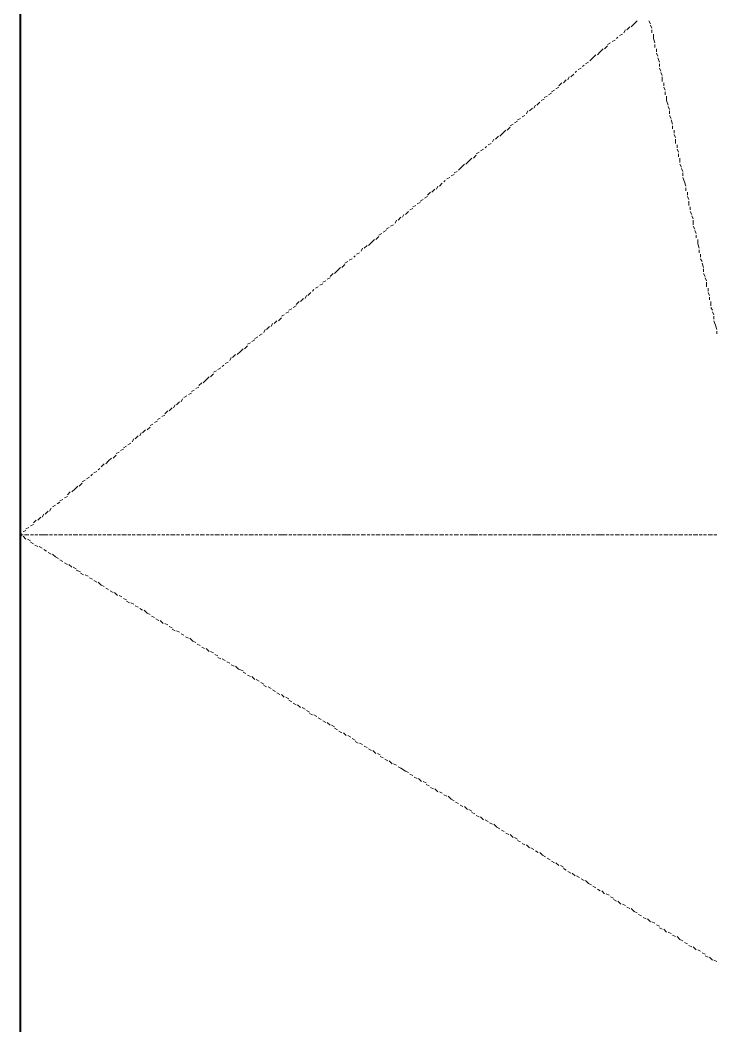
# Model space of a CAD drawing. Extents: x 8 to 21351, y 0 to 420.
# Drawn here: x 15812.59 to 15822.58, y 354.45 to 368.86 of the extents above; entities that cross this region are included whole.
import ezdxf

# ---------------------------------------------------------------- set-up
doc = ezdxf.new("R2010")
doc.units = 0

msp = doc.modelspace()

# ---------------------------------------------------------------- linework, layer by layer
at = {"color": 7, "lineweight": 40}
msp.add_line((15812.587, 397.743), (15812.587, 310.219), dxfattribs=at)
at = {"color": 7, "lineweight": 25}
for p, q in [((15812.587, 381.593), (15812.587, 361.59)), ((15812.587, 360.087), (15812.587, 359.071)), ((15812.587, 356.193), (15812.587, 358.119)), ((15812.587, 357.568), (15812.587, 337.566))]:
    msp.add_line(p, q, dxfattribs=at)
at = {"color": 7, "lineweight": 5}
for p, q in [((15812.587, 368.808), (15812.587, 368.85)), ((15812.587, 368.745), (15812.587, 368.787)), ((15812.587, 368.66), (15812.587, 368.723)), ((15821.266, 368.723), (15821.245, 368.681)), ((15821.329, 368.766), (15821.287, 368.723)), ((15821.393, 368.808), (15821.35, 368.766)), ((15821.435, 368.85), (15821.393, 368.808)), ((15821.626, 368.808), (15821.604, 368.85)), ((15821.647, 368.745), (15821.626, 368.787)), ((15821.647, 368.681), (15821.647, 368.723)), ((15812.587, 368.596), (15812.587, 368.66)), ((15821.16, 368.617), (15821.139, 368.596)), ((15821.223, 368.66), (15821.181, 368.639)), ((15821.668, 368.596), (15821.668, 368.66)), ((15821.689, 368.533), (15821.668, 368.596)), ((15812.587, 368.533), (15812.587, 368.575)), ((15812.587, 368.469), (15812.587, 368.512)), ((15812.587, 368.385), (15812.587, 368.448)), ((15820.948, 368.448), (15820.906, 368.406)), ((15821.012, 368.49), (15820.969, 368.448)), ((15821.054, 368.533), (15821.012, 368.512)), ((15821.118, 368.575), (15821.075, 368.554)), ((15821.689, 368.469), (15821.689, 368.512)), ((15821.71, 368.406), (15821.71, 368.448)), ((15812.587, 368.321), (15812.587, 368.363)), ((15812.587, 368.258), (15812.587, 368.3)), ((15820.8, 368.321), (15820.758, 368.279)), ((15820.842, 368.363), (15820.8, 368.321)), ((15820.906, 368.406), (15820.864, 368.363)), ((15821.731, 368.342), (15821.71, 368.385)), ((15821.753, 368.258), (15821.731, 368.321)), ((15812.587, 368.173), (15812.587, 368.236)), ((15812.587, 368.11), (15812.587, 368.152)), ((15820.631, 368.173), (15820.588, 368.152)), ((15820.673, 368.215), (15820.652, 368.194)), ((15820.737, 368.258), (15820.694, 368.236)), ((15821.753, 368.194), (15821.753, 368.236)), ((15821.774, 368.131), (15821.753, 368.173)), ((15812.587, 368.046), (15812.587, 368.088)), ((15812.587, 367.961), (15812.587, 368.025)), ((15820.419, 368.004), (15820.377, 367.961)), ((15820.461, 368.046), (15820.44, 368.004)), ((15820.525, 368.088), (15820.483, 368.046)), ((15820.567, 368.131), (15820.546, 368.11)), ((15821.795, 368.067), (15821.774, 368.11)), ((15821.795, 367.983), (15821.795, 368.046)), ((15812.587, 367.898), (15812.587, 367.94)), ((15812.587, 367.834), (15812.587, 367.877)), ((15820.313, 367.898), (15820.271, 367.877)), ((15820.356, 367.961), (15820.313, 367.919)), ((15821.816, 367.919), (15821.816, 367.961)), ((15821.837, 367.855), (15821.816, 367.898)), ((15812.587, 367.75), (15812.587, 367.813)), ((15812.587, 367.686), (15812.587, 367.75)), ((15820.102, 367.728), (15820.059, 367.707)), ((15820.144, 367.771), (15820.102, 367.75)), ((15820.207, 367.813), (15820.165, 367.792)), ((15820.25, 367.855), (15820.207, 367.834)), ((15821.837, 367.792), (15821.837, 367.834)), ((15821.858, 367.707), (15821.858, 367.771)), ((15812.587, 367.623), (15812.587, 367.665)), ((15812.587, 367.559), (15812.587, 367.601)), ((15819.932, 367.601), (15819.89, 367.559)), ((15819.975, 367.644), (15819.953, 367.601)), ((15820.038, 367.686), (15819.996, 367.644)), ((15821.88, 367.644), (15821.858, 367.707)), ((15821.901, 367.58), (15821.88, 367.623)), ((15812.587, 367.474), (15812.587, 367.538)), ((15812.587, 367.411), (15812.587, 367.453)), ((15819.763, 367.453), (15819.721, 367.432)), ((15819.826, 367.496), (15819.784, 367.474)), ((15819.869, 367.559), (15819.848, 367.517)), ((15821.901, 367.517), (15821.901, 367.559)), ((15821.922, 367.453), (15821.901, 367.496)), ((15821.943, 367.369), (15821.922, 367.432)), ((15812.587, 367.348), (15812.587, 367.39)), ((15812.587, 367.263), (15812.587, 367.326)), ((15819.551, 367.284), (15819.509, 367.242)), ((15819.615, 367.326), (15819.572, 367.284)), ((15819.657, 367.369), (15819.615, 367.348)), ((15819.721, 367.411), (15819.678, 367.39)), ((15821.943, 367.305), (15821.943, 367.348)), ((15821.964, 367.242), (15821.964, 367.284)), ((15812.587, 367.199), (15812.587, 367.242)), ((15812.587, 367.136), (15812.587, 367.178)), ((15819.382, 367.157), (15819.361, 367.115)), ((15819.445, 367.199), (15819.403, 367.157)), ((15819.509, 367.242), (15819.467, 367.199)), ((15821.985, 367.178), (15821.964, 367.221)), ((15821.985, 367.093), (15821.985, 367.157)), ((15812.587, 367.051), (15812.587, 367.115)), ((15812.587, 366.988), (15812.587, 367.03)), ((15819.234, 367.009), (15819.191, 366.988)), ((15819.276, 367.051), (15819.255, 367.03)), ((15819.34, 367.093), (15819.297, 367.072)), ((15822.007, 367.03), (15822.007, 367.072)), ((15822.028, 366.966), (15822.007, 367.009)), ((15812.587, 366.924), (15812.587, 366.966)), ((15812.587, 366.839), (15812.587, 366.903)), ((15819.064, 366.882), (15819.022, 366.839)), ((15819.128, 366.924), (15819.086, 366.882)), ((15819.17, 366.966), (15819.128, 366.945)), ((15822.028, 366.903), (15822.028, 366.945)), ((15822.049, 366.818), (15822.049, 366.882)), ((15812.587, 366.776), (15812.587, 366.839)), ((15812.587, 366.712), (15812.587, 366.755)), ((15818.916, 366.755), (15818.874, 366.712)), ((15818.959, 366.797), (15818.916, 366.755)), ((15819.022, 366.839), (15818.98, 366.797)), ((15822.07, 366.755), (15822.049, 366.797)), ((15822.091, 366.691), (15822.07, 366.734)), ((15812.587, 366.649), (15812.587, 366.691)), ((15812.587, 366.564), (15812.587, 366.628)), ((15818.683, 366.564), (15818.662, 366.543)), ((15818.747, 366.607), (15818.705, 366.585)), ((15818.81, 366.649), (15818.768, 366.628)), ((15818.853, 366.691), (15818.81, 366.67)), ((15822.091, 366.628), (15822.091, 366.67)), ((15822.112, 366.543), (15822.091, 366.607)), ((15812.587, 366.501), (15812.587, 366.543)), ((15812.587, 366.437), (15812.587, 366.48)), ((15818.535, 366.437), (15818.493, 366.395)), ((15818.578, 366.48), (15818.556, 366.437)), ((15818.641, 366.522), (15818.599, 366.48)), ((15822.134, 366.48), (15822.112, 366.543)), ((15822.134, 366.416), (15822.134, 366.459)), ((15812.587, 366.353), (15812.587, 366.416)), ((15812.587, 366.289), (15812.587, 366.332)), ((15818.366, 366.289), (15818.324, 366.268)), ((15818.429, 366.332), (15818.387, 366.31)), ((15818.472, 366.395), (15818.429, 366.353)), ((15822.155, 366.353), (15822.155, 366.395)), ((15822.176, 366.289), (15822.155, 366.332)), ((15812.587, 366.226), (15812.587, 366.268)), ((15812.587, 366.141), (15812.587, 366.204)), ((15818.218, 366.162), (15818.175, 366.141)), ((15818.26, 366.204), (15818.218, 366.183)), ((15818.324, 366.247), (15818.281, 366.226)), ((15822.176, 366.204), (15822.176, 366.268)), ((15822.197, 366.141), (15822.197, 366.183)), ((15812.587, 366.077), (15812.587, 366.12)), ((15812.587, 366.014), (15812.587, 366.056)), ((15812.587, 365.929), (15812.587, 365.993)), ((15817.985, 365.993), (15817.964, 365.95)), ((15818.048, 366.035), (15818.006, 365.993)), ((15818.091, 366.077), (15818.07, 366.035)), ((15818.154, 366.12), (15818.112, 366.077)), ((15822.218, 366.077), (15822.197, 366.12)), ((15822.239, 366.014), (15822.218, 366.056)), ((15822.239, 365.929), (15822.239, 365.993)), ((15812.587, 365.866), (15812.587, 365.929)), ((15812.587, 365.802), (15812.587, 365.845)), ((15817.837, 365.845), (15817.794, 365.824)), ((15817.879, 365.887), (15817.837, 365.866)), ((15817.943, 365.929), (15817.9, 365.908)), ((15822.261, 365.866), (15822.239, 365.908)), ((15822.282, 365.802), (15822.261, 365.845)), ((15812.587, 365.739), (15812.587, 365.781)), ((15812.587, 365.654), (15812.587, 365.718)), ((15817.667, 365.718), (15817.625, 365.675)), ((15817.731, 365.76), (15817.689, 365.718)), ((15817.773, 365.802), (15817.731, 365.781)), ((15822.282, 365.739), (15822.282, 365.781)), ((15822.303, 365.654), (15822.303, 365.718)), ((15812.587, 365.591), (15812.587, 365.633)), ((15812.587, 365.527), (15812.587, 365.569)), ((15817.498, 365.591), (15817.477, 365.548)), ((15817.562, 365.633), (15817.519, 365.591)), ((15817.625, 365.675), (15817.583, 365.633)), ((15822.324, 365.591), (15822.303, 365.654)), ((15822.324, 365.527), (15822.324, 365.569)), ((15812.587, 365.442), (15812.587, 365.506)), ((15812.587, 365.379), (15812.587, 365.421)), ((15817.35, 365.442), (15817.308, 365.421)), ((15817.392, 365.485), (15817.371, 365.464)), ((15817.456, 365.527), (15817.413, 365.506)), ((15822.345, 365.464), (15822.345, 365.506)), ((15822.366, 365.4), (15822.345, 365.442)), ((15812.587, 365.315), (15812.587, 365.358)), ((15812.587, 365.231), (15812.587, 365.294)), ((15817.138, 365.273), (15817.096, 365.231)), ((15817.181, 365.315), (15817.138, 365.273)), ((15817.244, 365.358), (15817.202, 365.315)), ((15817.286, 365.4), (15817.244, 365.379)), ((15822.388, 365.315), (15822.366, 365.379)), ((15822.388, 365.252), (15822.388, 365.294)), ((15812.587, 365.167), (15812.587, 365.21)), ((15812.587, 365.104), (15812.587, 365.146)), ((15816.969, 365.125), (15816.927, 365.104)), ((15817.032, 365.167), (15816.99, 365.146)), ((15817.075, 365.231), (15817.032, 365.188)), ((15822.409, 365.188), (15822.388, 365.231)), ((15822.43, 365.125), (15822.409, 365.167)), ((15812.587, 365.019), (15812.587, 365.083)), ((15812.587, 364.956), (15812.587, 365.019)), ((15816.8, 364.998), (15816.778, 364.977)), ((15816.863, 365.04), (15816.821, 365.019)), ((15816.927, 365.083), (15816.884, 365.062)), ((15822.43, 365.04), (15822.43, 365.104)), ((15822.451, 364.977), (15822.451, 365.019)), ((15812.587, 364.892), (15812.587, 364.935)), ((15812.587, 364.829), (15812.587, 364.871)), ((15816.651, 364.871), (15816.609, 364.829)), ((15816.694, 364.913), (15816.673, 364.871)), ((15816.757, 364.956), (15816.715, 364.913)), ((15822.472, 364.913), (15822.451, 364.956)), ((15822.472, 364.85), (15822.472, 364.892)), ((15812.587, 364.744), (15812.587, 364.807)), ((15812.587, 364.68), (15812.587, 364.723)), ((15816.482, 364.723), (15816.44, 364.702)), ((15816.546, 364.765), (15816.503, 364.744)), ((15816.588, 364.829), (15816.546, 364.786)), ((15822.493, 364.765), (15822.493, 364.829)), ((15822.515, 364.702), (15822.493, 364.744)), ((15812.587, 364.617), (15812.587, 364.659)), ((15812.587, 364.532), (15812.587, 364.596)), ((15816.27, 364.553), (15816.228, 364.511)), ((15816.334, 364.596), (15816.292, 364.553)), ((15816.376, 364.638), (15816.334, 364.617)), ((15816.44, 364.68), (15816.397, 364.659)), ((15822.536, 364.638), (15822.515, 364.68)), ((15822.536, 364.575), (15822.536, 364.617)), ((15822.557, 364.49), (15822.536, 364.553)), ((15812.587, 364.469), (15812.587, 364.511)), ((15812.587, 364.405), (15812.587, 364.448)), ((15816.101, 364.426), (15816.08, 364.384)), ((15816.165, 364.469), (15816.122, 364.426)), ((15816.207, 364.511), (15816.186, 364.469)), ((15822.578, 364.426), (15822.557, 364.49)), ((15822.578, 364.363), (15822.578, 364.405)), ((15812.587, 364.321), (15812.587, 364.384)), ((15812.587, 364.257), (15812.587, 364.299)), ((15815.953, 364.278), (15815.911, 364.257)), ((15815.995, 364.321), (15815.953, 364.299)), ((15816.059, 364.363), (15816.016, 364.342)), ((15812.587, 364.194), (15812.587, 364.236)), ((15812.587, 364.109), (15812.587, 364.173)), ((15815.784, 364.151), (15815.741, 364.109)), ((15815.847, 364.194), (15815.805, 364.151)), ((15815.889, 364.236), (15815.847, 364.215)), ((15812.587, 364.046), (15812.587, 364.109)), ((15812.587, 363.982), (15812.587, 364.024)), ((15815.614, 364.024), (15815.593, 363.982)), ((15815.678, 364.067), (15815.635, 364.024)), ((15815.741, 364.109), (15815.699, 364.067)), ((15812.587, 363.918), (15812.587, 363.961)), ((15812.587, 363.834), (15812.587, 363.897)), ((15815.403, 363.834), (15815.36, 363.813)), ((15815.466, 363.876), (15815.424, 363.855)), ((15815.508, 363.918), (15815.487, 363.897)), ((15815.572, 363.961), (15815.53, 363.94)), ((15812.587, 363.77), (15812.587, 363.813)), ((15812.587, 363.707), (15812.587, 363.749)), ((15812.587, 363.622), (15812.587, 363.686)), ((15815.254, 363.707), (15815.212, 363.664)), ((15815.297, 363.749), (15815.254, 363.707)), ((15815.36, 363.791), (15815.318, 363.749)), ((15812.587, 363.559), (15812.587, 363.601)), ((15812.587, 363.495), (15812.587, 363.538)), ((15815.085, 363.559), (15815.043, 363.538)), ((15815.149, 363.601), (15815.106, 363.58)), ((15815.191, 363.664), (15815.149, 363.622)), ((15812.587, 363.41), (15812.587, 363.474)), ((15814.916, 363.432), (15814.895, 363.389)), ((15814.979, 363.474), (15814.937, 363.453)), ((15815.043, 363.516), (15815, 363.495)), ((15812.587, 363.347), (15812.587, 363.389)), ((15812.587, 363.283), (15812.587, 363.326)), ((15812.587, 363.199), (15812.587, 363.262)), ((15814.704, 363.262), (15814.662, 363.22)), ((15814.768, 363.305), (15814.725, 363.262)), ((15814.81, 363.347), (15814.789, 363.305)), ((15814.873, 363.389), (15814.831, 363.347)), ((15812.587, 363.135), (15812.587, 363.199)), ((15812.587, 363.072), (15812.587, 363.114)), ((15814.556, 363.114), (15814.514, 363.093)), ((15814.598, 363.156), (15814.556, 363.135)), ((15814.662, 363.199), (15814.619, 363.178)), ((15812.587, 363.008), (15812.587, 363.051)), ((15812.587, 362.924), (15812.587, 362.987)), ((15814.387, 362.987), (15814.344, 362.945)), ((15814.45, 363.029), (15814.408, 362.987)), ((15814.492, 363.072), (15814.45, 363.051)), ((15812.587, 362.86), (15812.587, 362.902)), ((15812.587, 362.797), (15812.587, 362.839)), ((15814.217, 362.86), (15814.196, 362.818)), ((15814.281, 362.902), (15814.238, 362.86)), ((15814.323, 362.945), (15814.302, 362.902)), ((15812.587, 362.712), (15812.587, 362.776)), ((15812.587, 362.649), (15812.587, 362.691)), ((15814.006, 362.67), (15813.963, 362.649)), ((15814.069, 362.712), (15814.027, 362.691)), ((15814.111, 362.754), (15814.069, 362.733)), ((15814.175, 362.797), (15814.133, 362.776)), ((15812.587, 362.585), (15812.587, 362.627)), ((15812.587, 362.5), (15812.587, 362.564)), ((15813.857, 362.543), (15813.815, 362.5)), ((15813.9, 362.585), (15813.857, 362.543)), ((15813.963, 362.627), (15813.921, 362.585)), ((15812.587, 362.437), (15812.587, 362.479)), ((15812.587, 362.373), (15812.587, 362.416)), ((15813.688, 362.394), (15813.646, 362.373)), ((15813.73, 362.437), (15813.709, 362.416)), ((15813.794, 362.5), (15813.752, 362.458)), ((15812.587, 362.289), (15812.587, 362.352)), ((15812.587, 362.225), (15812.587, 362.289)), ((15813.519, 362.267), (15813.476, 362.246)), ((15813.582, 362.31), (15813.54, 362.289)), ((15813.625, 362.352), (15813.603, 362.331)), ((15812.587, 362.162), (15812.587, 362.204)), ((15812.587, 362.098), (15812.587, 362.14)), ((15813.307, 362.098), (15813.265, 362.056)), ((15813.371, 362.14), (15813.328, 362.098)), ((15813.413, 362.183), (15813.371, 362.14)), ((15813.476, 362.225), (15813.434, 362.183)), ((15812.587, 362.014), (15812.587, 362.077)), ((15812.587, 361.95), (15812.587, 361.992)), ((15813.159, 361.95), (15813.117, 361.929)), ((15813.201, 361.992), (15813.159, 361.971)), ((15813.265, 362.035), (15813.222, 362.014)), ((15812.587, 361.887), (15812.587, 361.929)), ((15812.587, 361.802), (15812.587, 361.865)), ((15812.99, 361.823), (15812.947, 361.781)), ((15813.032, 361.865), (15813.011, 361.823)), ((15813.095, 361.908), (15813.053, 361.887)), ((15812.587, 361.738), (15812.587, 361.781)), ((15812.587, 361.675), (15812.587, 361.717)), ((15812.82, 361.696), (15812.778, 361.654)), ((15812.884, 361.738), (15812.841, 361.696)), ((15812.926, 361.781), (15812.905, 361.738)), ((15812.587, 361.59), (15812.587, 361.654)), ((15812.587, 361.527), (15812.587, 361.569)), ((15812.672, 361.548), (15812.63, 361.527)), ((15812.714, 361.59), (15812.672, 361.569)), ((15812.778, 361.632), (15812.736, 361.611)), ((15812.609, 361.505), (15812.587, 361.484)), ((15812.587, 361.463), (15812.587, 361.505)), ((15812.587, 361.484), (15812.63, 361.484)), ((15812.587, 361.484), (15812.609, 361.463)), ((15812.587, 361.378), (15812.587, 361.442)), ((15812.587, 361.315), (15812.587, 361.378)), ((15812.63, 361.463), (15812.672, 361.421)), ((15812.651, 361.484), (15812.714, 361.484)), ((15812.693, 361.421), (15812.736, 361.4)), ((15812.736, 361.484), (15812.778, 361.484)), ((15812.736, 361.378), (15812.778, 361.357)), ((15812.799, 361.484), (15812.841, 361.484)), ((15812.863, 361.484), (15812.926, 361.484)), ((15812.926, 361.484), (15812.99, 361.484)), ((15813.011, 361.484), (15813.053, 361.484)), ((15813.074, 361.484), (15813.117, 361.484)), ((15813.138, 361.484), (15813.201, 361.484)), ((15813.222, 361.484), (15813.265, 361.484)), ((15813.286, 361.484), (15813.328, 361.484)), ((15813.349, 361.484), (15813.413, 361.484)), ((15813.434, 361.484), (15813.476, 361.484)), ((15813.498, 361.484), (15813.54, 361.484)), ((15813.561, 361.484), (15813.625, 361.484)), ((15813.646, 361.484), (15813.688, 361.484)), ((15813.709, 361.484), (15813.752, 361.484)), ((15813.773, 361.484), (15813.815, 361.484)), ((15813.836, 361.484), (15813.9, 361.484)), ((15813.921, 361.484), (15813.963, 361.484)), ((15813.984, 361.484), (15814.027, 361.484)), ((15814.048, 361.484), (15814.111, 361.484)), ((15814.133, 361.484), (15814.175, 361.484)), ((15814.196, 361.484), (15814.238, 361.484)), ((15814.26, 361.484), (15814.323, 361.484)), ((15814.344, 361.484), (15814.387, 361.484)), ((15814.408, 361.484), (15814.45, 361.484)), ((15814.471, 361.484), (15814.535, 361.484)), ((15814.556, 361.484), (15814.598, 361.484)), ((15814.619, 361.484), (15814.662, 361.484)), ((15814.683, 361.484), (15814.725, 361.484)), ((15814.746, 361.484), (15814.81, 361.484)), ((15814.831, 361.484), (15814.873, 361.484)), ((15814.895, 361.484), (15814.937, 361.484)), ((15814.958, 361.484), (15815.022, 361.484)), ((15815.043, 361.484), (15815.085, 361.484)), ((15815.106, 361.484), (15815.149, 361.484)), ((15815.17, 361.484), (15815.233, 361.484)), ((15815.254, 361.484), (15815.297, 361.484)), ((15815.318, 361.484), (15815.36, 361.484)), ((15815.381, 361.484), (15815.445, 361.484)), ((15815.466, 361.484), (15815.508, 361.484)), ((15815.53, 361.484), (15815.572, 361.484)), ((15815.593, 361.484), (15815.635, 361.484)), ((15815.657, 361.484), (15815.72, 361.484)), ((15815.741, 361.484), (15815.784, 361.484)), ((15815.805, 361.484), (15815.847, 361.484)), ((15815.868, 361.484), (15815.932, 361.484)), ((15815.953, 361.484), (15815.995, 361.484)), ((15816.016, 361.484), (15816.059, 361.484)), ((15816.08, 361.484), (15816.143, 361.484)), ((15816.165, 361.484), (15816.207, 361.484)), ((15816.228, 361.484), (15816.27, 361.484)), ((15816.292, 361.484), (15816.355, 361.484)), ((15816.355, 361.484), (15816.419, 361.484)), ((15816.44, 361.484), (15816.482, 361.484)), ((15816.503, 361.484), (15816.546, 361.484)), ((15816.567, 361.484), (15816.63, 361.484)), ((15816.651, 361.484), (15816.694, 361.484)), ((15816.715, 361.484), (15816.757, 361.484)), ((15816.778, 361.484), (15816.842, 361.484)), ((15816.863, 361.484), (15816.905, 361.484)), ((15816.927, 361.484), (15816.969, 361.484)), ((15816.99, 361.484), (15817.054, 361.484)), ((15817.075, 361.484), (15817.117, 361.484)), ((15817.138, 361.484), (15817.181, 361.484)), ((15817.202, 361.484), (15817.265, 361.484)), ((15817.265, 361.484), (15817.329, 361.484)), ((15817.35, 361.484), (15817.392, 361.484)), ((15817.413, 361.484), (15817.456, 361.484)), ((15817.477, 361.484), (15817.54, 361.484)), ((15817.562, 361.484), (15817.604, 361.484)), ((15817.625, 361.484), (15817.667, 361.484)), ((15817.689, 361.484), (15817.752, 361.484)), ((15817.773, 361.484), (15817.816, 361.484)), ((15817.837, 361.484), (15817.879, 361.484)), ((15817.9, 361.484), (15817.964, 361.484)), ((15817.985, 361.484), (15818.027, 361.484)), ((15818.048, 361.484), (15818.091, 361.484)), ((15818.112, 361.484), (15818.175, 361.484)), ((15818.175, 361.484), (15818.239, 361.484)), ((15818.26, 361.484), (15818.302, 361.484)), ((15818.324, 361.484), (15818.366, 361.484)), ((15818.387, 361.484), (15818.451, 361.484)), ((15818.472, 361.484), (15818.514, 361.484)), ((15818.535, 361.484), (15818.578, 361.484)), ((15818.599, 361.484), (15818.662, 361.484)), ((15818.683, 361.484), (15818.726, 361.484)), ((15818.747, 361.484), (15818.789, 361.484)), ((15818.81, 361.484), (15818.874, 361.484)), ((15818.895, 361.484), (15818.937, 361.484)), ((15818.959, 361.484), (15819.001, 361.484)), ((15819.022, 361.484), (15819.086, 361.484)), ((15819.086, 361.484), (15819.149, 361.484)), ((15819.17, 361.484), (15819.213, 361.484)), ((15819.234, 361.484), (15819.276, 361.484)), ((15819.297, 361.484), (15819.361, 361.484)), ((15819.382, 361.484), (15819.424, 361.484)), ((15819.445, 361.484), (15819.488, 361.484)), ((15819.509, 361.484), (15819.572, 361.484)), ((15819.594, 361.484), (15819.636, 361.484)), ((15819.657, 361.484), (15819.699, 361.484)), ((15819.721, 361.484), (15819.784, 361.484)), ((15819.805, 361.484), (15819.848, 361.484)), ((15819.869, 361.484), (15819.911, 361.484)), ((15819.932, 361.484), (15819.996, 361.484)), ((15819.996, 361.484), (15820.059, 361.484)), ((15820.08, 361.484), (15820.123, 361.484)), ((15820.144, 361.484), (15820.186, 361.484)), ((15820.207, 361.484), (15820.271, 361.484)), ((15820.292, 361.484), (15820.334, 361.484)), ((15820.356, 361.484), (15820.398, 361.484)), ((15820.419, 361.484), (15820.483, 361.484)), ((15820.504, 361.484), (15820.546, 361.484)), ((15820.567, 361.484), (15820.61, 361.484)), ((15820.631, 361.484), (15820.694, 361.484)), ((15820.715, 361.484), (15820.758, 361.484)), ((15820.779, 361.484), (15820.821, 361.484)), ((15820.842, 361.484), (15820.906, 361.484)), ((15820.906, 361.484), (15820.969, 361.484)), ((15820.991, 361.484), (15821.033, 361.484)), ((15821.054, 361.484), (15821.096, 361.484)), ((15821.118, 361.484), (15821.181, 361.484)), ((15821.202, 361.484), (15821.245, 361.484)), ((15821.266, 361.484), (15821.308, 361.484)), ((15821.329, 361.484), (15821.393, 361.484)), ((15821.414, 361.484), (15821.456, 361.484)), ((15821.477, 361.484), (15821.52, 361.484)), ((15821.541, 361.484), (15821.604, 361.484)), ((15821.626, 361.484), (15821.668, 361.484)), ((15821.689, 361.484), (15821.731, 361.484)), ((15821.753, 361.484), (15821.795, 361.484)), ((15821.816, 361.484), (15821.88, 361.484)), ((15821.901, 361.484), (15821.943, 361.484)), ((15821.964, 361.484), (15822.007, 361.484)), ((15822.028, 361.484), (15822.091, 361.484)), ((15822.112, 361.484), (15822.155, 361.484)), ((15822.176, 361.484), (15822.218, 361.484)), ((15822.239, 361.484), (15822.303, 361.484)), ((15822.324, 361.484), (15822.366, 361.484)), ((15822.388, 361.484), (15822.43, 361.484)), ((15822.451, 361.484), (15822.515, 361.484)), ((15822.536, 361.484), (15822.578, 361.484)), ((15812.587, 361.252), (15812.587, 361.294)), ((15812.587, 361.188), (15812.587, 361.23)), ((15812.799, 361.336), (15812.841, 361.315)), ((15812.863, 361.315), (15812.905, 361.294)), ((15812.926, 361.273), (15812.968, 361.252)), ((15812.99, 361.23), (15813.032, 361.209)), ((15812.587, 361.103), (15812.587, 361.167)), ((15813.053, 361.209), (15813.095, 361.167)), ((15813.095, 361.167), (15813.138, 361.146)), ((15813.159, 361.125), (15813.201, 361.103)), ((15812.587, 361.04), (15812.587, 361.082)), ((15812.587, 360.976), (15812.587, 361.019)), ((15812.587, 360.892), (15812.587, 360.955)), ((15813.222, 361.082), (15813.265, 361.061)), ((15813.286, 361.061), (15813.328, 361.019)), ((15813.349, 361.019), (15813.392, 360.997)), ((15813.392, 360.976), (15813.455, 360.955)), ((15812.587, 360.828), (15812.587, 360.87)), ((15812.587, 360.765), (15812.587, 360.807)), ((15813.455, 360.934), (15813.498, 360.913)), ((15813.519, 360.913), (15813.561, 360.892)), ((15813.582, 360.87), (15813.625, 360.849)), ((15813.646, 360.828), (15813.688, 360.807)), ((15813.709, 360.807), (15813.752, 360.765)), ((15812.587, 360.68), (15812.587, 360.743)), ((15812.587, 360.616), (15812.587, 360.659)), ((15813.752, 360.765), (15813.794, 360.743)), ((15813.815, 360.722), (15813.857, 360.701)), ((15813.879, 360.68), (15813.921, 360.659)), ((15813.942, 360.659), (15813.984, 360.616)), ((15812.587, 360.553), (15812.587, 360.595)), ((15812.587, 360.468), (15812.587, 360.532)), ((15814.006, 360.616), (15814.048, 360.595)), ((15814.069, 360.574), (15814.111, 360.553)), ((15814.111, 360.532), (15814.154, 360.511)), ((15814.175, 360.511), (15814.217, 360.49)), ((15812.587, 360.405), (15812.587, 360.468)), ((15812.587, 360.341), (15812.587, 360.384)), ((15814.238, 360.468), (15814.281, 360.447)), ((15814.302, 360.426), (15814.344, 360.405)), ((15814.365, 360.405), (15814.408, 360.363)), ((15812.587, 360.278), (15812.587, 360.32)), ((15812.587, 360.193), (15812.587, 360.257)), ((15814.408, 360.363), (15814.45, 360.341)), ((15814.471, 360.32), (15814.514, 360.299)), ((15814.535, 360.278), (15814.577, 360.257)), ((15814.598, 360.257), (15814.641, 360.214)), ((15812.587, 360.13), (15812.587, 360.172)), ((15812.587, 360.066), (15812.587, 360.108)), ((15814.662, 360.214), (15814.704, 360.193)), ((15814.725, 360.172), (15814.768, 360.151)), ((15814.768, 360.13), (15814.81, 360.108)), ((15814.831, 360.108), (15814.873, 360.087)), ((15812.587, 359.981), (15812.587, 360.045)), ((15812.587, 359.918), (15812.587, 359.96)), ((15814.895, 360.066), (15814.937, 360.045)), ((15814.958, 360.024), (15815, 360.003)), ((15815.022, 360.003), (15815.064, 359.96)), ((15815.064, 359.96), (15815.106, 359.939)), ((15812.587, 359.854), (15812.587, 359.897)), ((15812.587, 359.77), (15812.587, 359.833)), ((15815.127, 359.918), (15815.17, 359.897)), ((15815.191, 359.876), (15815.233, 359.854)), ((15815.254, 359.854), (15815.297, 359.812)), ((15815.318, 359.812), (15815.36, 359.791)), ((15812.587, 359.706), (15812.587, 359.749)), ((15812.587, 359.643), (15812.587, 359.685)), ((15815.381, 359.77), (15815.424, 359.749)), ((15815.424, 359.728), (15815.466, 359.706)), ((15815.487, 359.706), (15815.53, 359.685)), ((15815.551, 359.664), (15815.593, 359.643)), ((15812.587, 359.558), (15812.587, 359.622)), ((15812.587, 359.495), (15812.587, 359.558)), ((15815.614, 359.622), (15815.657, 359.601)), ((15815.678, 359.601), (15815.72, 359.558)), ((15815.72, 359.558), (15815.784, 359.537)), ((15815.784, 359.516), (15815.826, 359.495)), ((15812.587, 359.431), (15812.587, 359.474)), ((15812.587, 359.368), (15812.587, 359.41)), ((15815.847, 359.474), (15815.889, 359.452)), ((15815.911, 359.452), (15815.953, 359.41)), ((15815.974, 359.41), (15816.016, 359.389)), ((15816.038, 359.368), (15816.08, 359.346)), ((15812.587, 359.283), (15812.587, 359.346)), ((15812.587, 359.219), (15812.587, 359.262)), ((15816.08, 359.325), (15816.122, 359.304)), ((15816.143, 359.304), (15816.186, 359.283)), ((15816.207, 359.262), (15816.249, 359.241)), ((15816.27, 359.219), (15816.313, 359.198)), ((15812.587, 359.156), (15812.587, 359.198)), ((15812.587, 359.071), (15812.587, 359.135)), ((15816.334, 359.198), (15816.376, 359.156)), ((15816.397, 359.156), (15816.44, 359.135)), ((15816.44, 359.114), (15816.482, 359.092)), ((15816.503, 359.071), (15816.546, 359.05)), ((15812.587, 359.008), (15812.587, 359.05)), ((15812.587, 358.944), (15812.587, 358.987)), ((15812.587, 358.86), (15812.587, 358.923)), ((15816.567, 359.05), (15816.609, 359.008)), ((15816.63, 359.008), (15816.673, 358.987)), ((15816.694, 358.966), (15816.736, 358.944)), ((15816.736, 358.923), (15816.778, 358.902)), ((15812.587, 358.796), (15812.587, 358.839)), ((15816.8, 358.902), (15816.842, 358.881)), ((15816.863, 358.86), (15816.905, 358.839)), ((15816.927, 358.817), (15816.969, 358.796)), ((15816.99, 358.796), (15817.032, 358.754)), ((15812.587, 358.733), (15812.587, 358.775)), ((15812.587, 358.648), (15812.587, 358.711)), ((15812.587, 358.584), (15812.587, 358.648)), ((15817.054, 358.754), (15817.096, 358.733)), ((15817.096, 358.711), (15817.138, 358.69)), ((15817.159, 358.669), (15817.202, 358.648)), ((15817.223, 358.648), (15817.265, 358.606)), ((15812.587, 358.521), (15812.587, 358.563)), ((15812.587, 358.457), (15812.587, 358.5)), ((15817.286, 358.606), (15817.329, 358.584)), ((15817.35, 358.563), (15817.392, 358.542)), ((15817.392, 358.521), (15817.435, 358.5)), ((15817.456, 358.5), (15817.498, 358.479)), ((15812.587, 358.373), (15812.587, 358.436)), ((15812.587, 358.309), (15812.587, 358.352)), ((15817.519, 358.457), (15817.562, 358.436)), ((15817.583, 358.415), (15817.625, 358.394)), ((15817.646, 358.394), (15817.689, 358.352)), ((15817.71, 358.352), (15817.752, 358.33)), ((15812.587, 358.246), (15812.587, 358.288)), ((15812.587, 358.161), (15812.587, 358.225)), ((15817.752, 358.309), (15817.794, 358.288)), ((15817.816, 358.267), (15817.858, 358.246)), ((15817.879, 358.246), (15817.921, 358.204)), ((15817.943, 358.204), (15817.985, 358.182)), ((15812.587, 358.098), (15812.587, 358.14)), ((15812.587, 358.034), (15812.587, 358.077)), ((15818.006, 358.161), (15818.048, 358.14)), ((15818.048, 358.14), (15818.112, 358.098)), ((15818.112, 358.098), (15818.154, 358.077)), ((15812.587, 357.949), (15812.587, 358.013)), ((15812.587, 357.886), (15812.587, 357.928)), ((15818.175, 358.055), (15818.218, 358.034)), ((15818.239, 358.013), (15818.281, 357.992)), ((15818.302, 357.992), (15818.345, 357.949)), ((15818.366, 357.949), (15818.408, 357.928)), ((15812.587, 357.822), (15812.587, 357.865)), ((15812.587, 357.738), (15812.587, 357.801)), ((15818.408, 357.907), (15818.451, 357.886)), ((15818.472, 357.865), (15818.514, 357.844)), ((15818.535, 357.844), (15818.578, 357.801)), ((15818.599, 357.801), (15818.641, 357.78)), ((15812.587, 357.674), (15812.587, 357.738)), ((15812.587, 357.611), (15812.587, 357.653)), ((15818.662, 357.759), (15818.705, 357.738)), ((15818.726, 357.738), (15818.768, 357.695)), ((15818.768, 357.695), (15818.81, 357.674)), ((15818.832, 357.653), (15818.874, 357.632)), ((15812.587, 357.547), (15812.587, 357.59)), ((15812.587, 357.463), (15812.587, 357.526)), ((15818.895, 357.611), (15818.937, 357.59)), ((15818.959, 357.59), (15819.001, 357.547)), ((15819.022, 357.547), (15819.064, 357.526)), ((15819.064, 357.505), (15819.107, 357.484)), ((15812.587, 357.399), (15812.587, 357.442)), ((15812.587, 357.336), (15812.587, 357.378)), ((15819.128, 357.463), (15819.17, 357.442)), ((15819.191, 357.442), (15819.234, 357.399)), ((15819.255, 357.399), (15819.297, 357.378)), ((15819.318, 357.357), (15819.361, 357.336)), ((15819.382, 357.336), (15819.424, 357.293)), ((15812.587, 357.251), (15812.587, 357.315)), ((15812.587, 357.187), (15812.587, 357.23)), ((15819.424, 357.293), (15819.467, 357.272)), ((15819.488, 357.251), (15819.53, 357.23)), ((15819.551, 357.209), (15819.594, 357.187)), ((15812.587, 357.124), (15812.587, 357.166)), ((15812.587, 357.039), (15812.587, 357.103)), ((15819.615, 357.187), (15819.657, 357.145)), ((15819.678, 357.145), (15819.721, 357.124)), ((15819.721, 357.103), (15819.763, 357.082)), ((15819.784, 357.06), (15819.826, 357.039)), ((15812.587, 356.976), (15812.587, 357.018)), ((15812.587, 356.912), (15812.587, 356.955)), ((15819.848, 357.039), (15819.89, 356.997)), ((15819.911, 356.997), (15819.953, 356.976)), ((15819.975, 356.955), (15820.017, 356.933)), ((15820.038, 356.933), (15820.08, 356.891)), ((15812.587, 356.828), (15812.587, 356.891)), ((15812.587, 356.764), (15812.587, 356.828)), ((15820.08, 356.891), (15820.123, 356.87)), ((15820.144, 356.849), (15820.186, 356.828)), ((15820.207, 356.807), (15820.25, 356.785)), ((15820.271, 356.785), (15820.313, 356.743)), ((15812.587, 356.701), (15812.587, 356.743)), ((15812.587, 356.637), (15812.587, 356.68)), ((15812.587, 356.553), (15812.587, 356.616)), ((15820.334, 356.743), (15820.377, 356.722)), ((15820.377, 356.701), (15820.419, 356.68)), ((15820.44, 356.658), (15820.483, 356.637)), ((15820.504, 356.637), (15820.546, 356.595)), ((15812.587, 356.489), (15812.587, 356.531)), ((15820.567, 356.595), (15820.61, 356.574)), ((15820.631, 356.553), (15820.673, 356.531)), ((15820.694, 356.531), (15820.737, 356.489)), ((15820.737, 356.489), (15820.779, 356.468)), ((15812.587, 356.425), (15812.587, 356.468)), ((15812.587, 356.341), (15812.587, 356.404)), ((15820.8, 356.447), (15820.842, 356.425)), ((15820.864, 356.404), (15820.906, 356.383)), ((15820.927, 356.383), (15820.969, 356.341)), ((15820.991, 356.341), (15821.033, 356.32)), ((15812.587, 356.277), (15812.587, 356.32)), ((15812.587, 356.214), (15812.587, 356.256)), ((15812.587, 356.129), (15812.587, 356.193)), ((15821.054, 356.298), (15821.096, 356.277)), ((15821.096, 356.256), (15821.139, 356.235)), ((15821.16, 356.235), (15821.202, 356.193)), ((15821.223, 356.193), (15821.266, 356.171)), ((15812.587, 356.066), (15812.587, 356.108)), ((15812.587, 356.002), (15812.587, 356.045)), ((15821.287, 356.15), (15821.329, 356.129)), ((15821.35, 356.129), (15821.393, 356.087)), ((15821.393, 356.087), (15821.435, 356.066)), ((15821.456, 356.045), (15821.499, 356.023)), ((15812.587, 355.918), (15812.587, 355.981)), ((15812.587, 355.854), (15812.587, 355.918)), ((15821.52, 356.002), (15821.562, 355.981)), ((15821.583, 355.981), (15821.626, 355.939)), ((15821.647, 355.939), (15821.689, 355.918)), ((15821.71, 355.896), (15821.753, 355.875)), ((15812.587, 355.791), (15812.587, 355.833)), ((15812.587, 355.727), (15812.587, 355.769)), ((15821.753, 355.854), (15821.795, 355.833)), ((15821.816, 355.833), (15821.858, 355.791)), ((15821.88, 355.791), (15821.922, 355.769)), ((15812.587, 355.642), (15812.587, 355.706)), ((15812.587, 355.579), (15812.587, 355.621)), ((15821.943, 355.748), (15821.985, 355.727)), ((15822.007, 355.727), (15822.049, 355.685)), ((15822.049, 355.685), (15822.091, 355.663)), ((15822.112, 355.642), (15822.155, 355.621)), ((15812.587, 355.515), (15812.587, 355.558)), ((15812.587, 355.431), (15812.587, 355.494)), ((15822.176, 355.6), (15822.218, 355.579)), ((15822.239, 355.579), (15822.282, 355.536)), ((15822.303, 355.536), (15822.345, 355.515)), ((15822.366, 355.494), (15822.409, 355.473)), ((15812.587, 355.367), (15812.587, 355.409)), ((15812.587, 355.304), (15812.587, 355.346)), ((15822.409, 355.452), (15822.451, 355.431)), ((15822.472, 355.431), (15822.515, 355.388)), ((15822.536, 355.388), (15822.578, 355.367)), ((15812.587, 355.219), (15812.587, 355.282)), ((15812.587, 355.156), (15812.587, 355.198)), ((15812.587, 355.092), (15812.587, 355.134)), ((15812.587, 355.007), (15812.587, 355.071)), ((15812.587, 354.944), (15812.587, 355.007)), ((15812.587, 354.88), (15812.587, 354.923)), ((15812.587, 354.817), (15812.587, 354.859)), ((15812.587, 354.732), (15812.587, 354.796)), ((15812.587, 354.669), (15812.587, 354.711)), ((15812.587, 354.605), (15812.587, 354.647)), ((15812.587, 354.521), (15812.587, 354.584)), ((15812.587, 354.457), (15812.587, 354.499))]:
    msp.add_line(p, q, dxfattribs=at)

doc.saveas('drawing.dxf')
